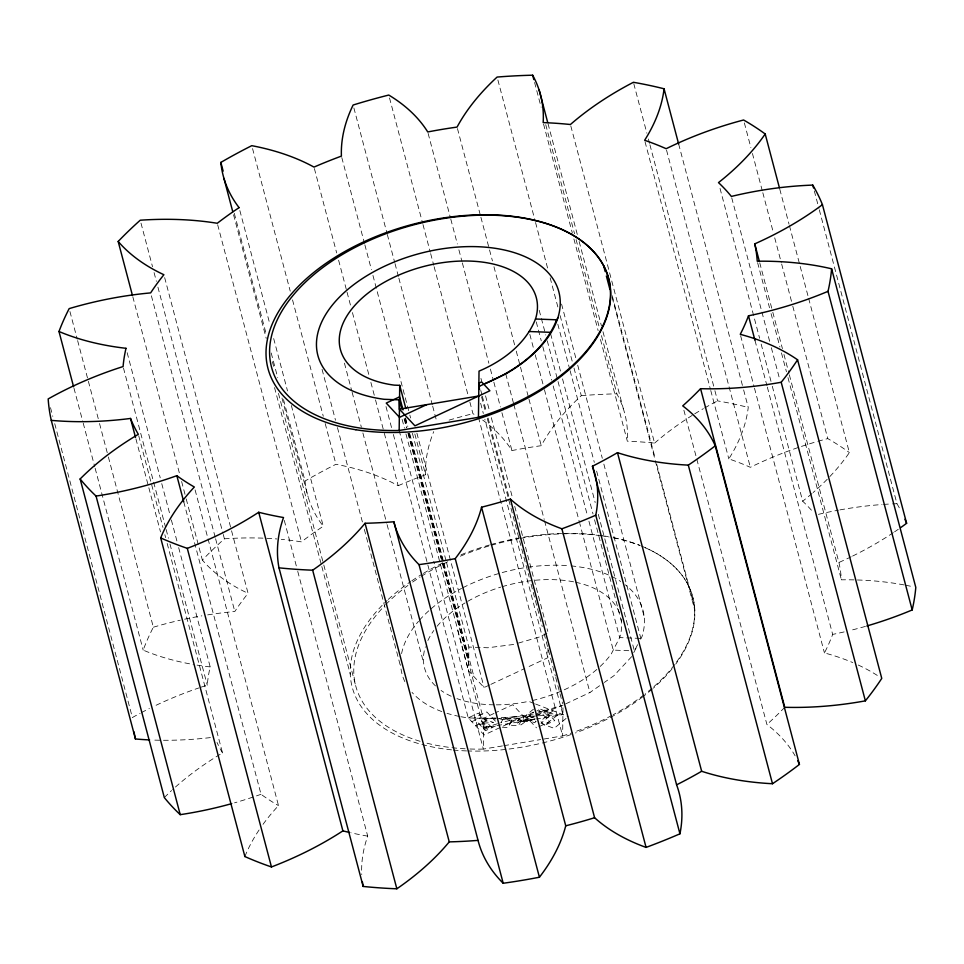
<?xml version="1.0" encoding="UTF-8"?>
<svg xmlns="http://www.w3.org/2000/svg" width="964" height="964" viewBox="0 0 964 964"><rect width="100%" height="100%" fill="white"/><g stroke="black" fill="none" stroke-linecap="round" stroke-linejoin="round"><path stroke-width="0.72" stroke-dasharray="4.82 3.62" d="M489.519 685.006L484.085 687.537L468.576 670.872L468.866 647.049L446.585 562.723M547.974 648.23L547.865 657.701L526.151 667.859M562.976 707.829L562.639 735.918L542.081 739.34M500.629 719.24L523.247 721.18L523.657 716.505L512.679 704.72L495.327 712.83M525.729 718.939L530.164 720.421L529.971 721.771L523.368 719.855L518.656 719.445L517.873 720.723M637.614 644.663L634.396 650.917L597.885 512.703M633.758 652.604L637.204 645.916M640.638 639.216L642.024 636.541A124.621 72.553 -14.8 0 0 625.359 584.835M502.907 719.433L500.798 722.843L510.824 720.12M511.595 720.18L508.594 725.012L518.234 725.844L521.235 721.012M600.15 666.473A101.316 58.985 -14.8 0 0 611.284 653.929L619.683 637.602L640.831 638.409L642.024 636.541M631.685 656.617L613.923 675.716L604.32 682.44M535.08 718.65L528.959 721.518L523.247 721.18L533.61 712.131L526.621 715.396M533.466 709.167L524.344 716.77L512.354 720.241L507.775 727.615L501.135 727.049L523.657 716.505M552.987 710.769L540.551 721.144L544.479 725.374L557.011 715.565L538.334 708.335M546.227 724.554L554.734 720.578L550.107 715.613L540.985 723.217L543.322 724.121M566.049 718.457L554.192 728.338L543.672 724.494M521.476 720.313L517.511 723.205L520.97 724.904L524.922 722.012L514.619 716.939L496.978 717.867M565.699 703.865L589.92 692.526L603.127 683.283M535.851 714.24L540.575 711.914L563.012 705.13M526.501 717.18L533.719 713.806M546.865 633.444L539.045 637.096L516.475 643.639M490.869 684.368L524.79 668.498M460.9 716.722A124.621 72.553 -14.8 0 0 468.251 717.891L478.361 713.155L494.279 730.254M471.806 721.711L481.916 716.975M494.002 713.456L480.397 719.831L487.23 727.169L483.663 728.832M475.565 725.735L485.675 721.012M479.891 724.783L487.29 721.325L484.229 718.035M484.844 727.567L497.761 723.675L486.832 711.938L473.661 718.096L485.41 730.724L498.581 724.567M484.374 729.603L490.845 726.567M499.991 727.579L484.169 734.99L468.251 717.891L393.3 434.21M541.346 711.697L544.913 710.022L545.528 711.119M538.9 726.723L549.661 721.687L538.599 709.793M523.247 721.18L534.791 715.963L535.623 718.397L528.658 716.264L524.344 716.77L526.983 717.794L529.272 720.12L527.368 720.192M536.659 715.119L549.384 709.371M535.683 715.927L561.337 705.913L562.892 714.601L536.466 718.987M506.594 719.746L514.619 716.939L524.717 716.457M533.188 714.059L499.677 718.867M534.996 719.24L483.603 727.772L482.771 726.88L486.591 725.097L487.423 725.988L483.603 727.772L483.35 749.088A174.267 101.449 -14.8 0 1 466.66 748.871M502.437 745.919L483.35 749.088L433.764 561.422M503.907 745.678L540.611 739.581M513.655 644.458L487.844 647.772L468.866 647.049M524.512 720.048L526.199 719.855L534.671 722.663L536.129 721.337L527.609 718.361M483.458 723.121L493.46 722.542L483.301 718.469L441.404 559.891M495.508 717.951L484.675 718.517L495.58 718.421M528.658 716.264L534.791 715.963M538.43 715.782L562.892 714.601L484.856 419.256M496.93 718.409L517.343 718.276M628.757 650.7L613.249 650.11L579.798 523.536M468.251 717.891L495.809 718.939M525.115 719.493L526.199 719.855M534.213 703.491L528.682 701.346A101.316 58.985 -14.8 0 1 495.484 704.841M535.586 704.021L568.206 716.662M537.008 710.54L550.107 715.613M525.163 716.083L526.983 717.794M530.055 721L536.514 727.844M546.552 711.516L549.215 715.264M457.743 630.456L483.603 727.772L483.301 718.469M814.315 190.92L818.93 208.369M819.304 209.827L896.954 503.702A400.904 233.372 -14.8 0 1 900.533 510.113M779.804 189.269L789.034 224.19M789.42 225.636L808.254 296.924M808.639 298.382L849.38 452.598A249.652 145.335 -14.8 0 1 828.317 478.156M744.353 122.898L750.896 147.637M752.426 153.457L762.428 191.282M762.813 192.728L773.188 232.011M774.719 237.831L781.262 262.57M781.647 264.016L792.408 304.757M792.794 306.215L827.763 438.596A400.904 233.372 -14.8 0 1 849.38 452.598M759.74 262.786L772.417 310.794M772.803 312.252L782.419 348.619M783.949 354.439L788.95 373.345M789.335 374.803L838.921 562.482A324.507 188.896 -14.8 0 1 841.403 579.822A249.652 145.335 -14.8 0 1 855.96 579.93M757.608 262.678L769.525 307.769M771.067 313.589L779.912 347.052M781.442 352.872L786.443 371.791M787.974 377.611L841.403 579.822M731.748 197.885L769.802 341.907M771.345 347.727L779.804 379.744M720.036 188.426L759.62 338.268M761.162 344.088L771.923 384.817M772.309 386.275L802.675 501.208A324.507 188.896 -14.8 0 1 813.17 512.173M755.017 340.533L766.934 385.636M767.32 387.094L832.667 634.408A324.507 188.896 -14.8 0 1 824.437 652.929A249.652 145.335 -14.8 0 1 852.766 662.581M740.641 335.785L754.089 386.697M754.475 388.155L824.437 652.929M678.668 144.082L743.244 388.48M743.63 389.938L748.245 407.398A249.652 145.335 -14.8 0 1 728.82 458.876A324.507 188.896 -14.8 0 1 750.341 467.311A249.652 145.335 -14.8 0 1 816.448 441.741M666.546 150.167L750.341 467.323M633.794 83.735L646.868 133.201M648.398 139.021L649.555 143.383M649.941 144.841L714.517 389.251M714.902 390.709L717.59 400.891A400.879 233.36 -14.8 0 1 748.233 407.398M645.024 141.72L710.372 389.046M710.757 390.504L728.82 458.876M683.886 410.242L766.91 724.494A249.652 145.335 -14.8 0 1 795.107 755.824M570.808 125.959L654.592 443.115A324.507 188.896 -14.8 0 0 627.335 441.199L600.042 337.906M612.212 295.683L655.267 458.623M656.797 464.443L694.466 607.019M612.164 297.478L694.815 610.272M548.022 123.681L577.617 235.698M579.147 241.518L601.44 325.892M602.982 331.712L623.359 408.82M534.586 82.482L541.129 107.209M545.732 124.669L574.568 233.782M576.098 239.602L599.548 328.338M601.476 335.617L616.852 393.806A249.652 145.335 -14.8 0 1 627.335 441.199M543.539 124.043L572.375 233.155M573.905 238.976L598.126 330.628M561.566 304.07L576.171 359.355M577.713 365.175L602.307 458.286M603.85 464.094L644.205 616.852M497.882 79.976L535.165 221.093M535.55 222.539L547.853 269.101M550.155 277.825L557.843 306.926M560.156 315.65L572.447 362.211M573.99 368.019L581.292 395.662A249.652 145.335 -14.8 0 0 541.25 445.693A324.507 188.896 -14.8 0 0 511.92 450.562A249.652 145.335 -14.8 0 0 481.675 419.364M557.807 324.169L569.724 369.272M570.11 370.73L594.318 462.383M596.632 471.107L640.831 638.409M550.601 333.761L560.976 373.044M562.518 378.864L595.186 502.521M539.201 310.263L545.732 335.002M547.275 340.822L557.65 380.093M558.036 381.551L593.017 513.945M594.547 519.765L621.455 621.599M536.261 321.904L541.262 340.822M542.804 346.642L551.637 380.105M553.179 385.925L587.389 515.403M588.932 521.223L619.683 637.602A101.316 58.985 -14.8 0 0 621.057 618.828M529.839 334.412L533.682 348.956M535.213 354.776L544.058 388.239M544.443 389.697L579.412 522.09M457.454 128.549L480.518 215.828M480.903 217.286L492.435 260.931M493.966 266.751L514.728 345.317M516.258 351.137L520.102 365.681M520.488 367.139L528.561 397.686M528.947 399.144L541.25 445.693M505.751 373.924L513.438 403.024M513.824 404.47L544.19 519.403M544.564 520.861L589.92 692.526M428.137 133.418L450.429 217.792M450.815 219.25L457.346 243.976M458.888 249.797L461.961 261.437M462.346 262.895L488.869 363.271M490.399 369.092L493.472 380.732M493.857 382.19L500.4 406.916M501.931 412.737L511.932 450.562M480.94 378.394L481.711 381.298M485.543 395.843L489.387 410.387M491.315 417.653L512.438 497.617M514.74 506.341L547.781 631.384M480.795 390.432L481.94 394.794M482.325 396.252L486.555 412.243M488.085 418.063L509.221 498.027M481.518 396.698L485.748 412.713M487.278 418.509L529.188 577.099M531.08 584.256L542.25 626.564M544.13 633.685L555.324 676.029M555.71 677.487L562.627 703.672M480.638 403.265L483.326 413.448M478.457 417.316L562.639 735.918A174.267 101.449 -14.8 0 0 572.544 732.64M389.528 97.966L422.594 223.082M422.979 224.54L430.281 252.182M430.655 253.64L433.74 265.269M434.125 266.727L467.95 394.746M469.866 402.024L472.938 413.664A249.652 145.335 -14.8 0 1 476.77 416.05M353.884 107.944L386.938 233.059M387.323 234.505L394.625 262.148M395.011 263.606L398.469 276.704M398.855 278.15L432.294 404.723M432.679 406.181L436.909 422.184M416.87 433.101L484.085 687.537M341.798 157.566L364.476 243.398M364.862 244.844L371.393 269.583M372.935 275.403L409.447 413.604M409.833 415.062L410.604 417.966M414.833 433.981L425.594 474.71A249.652 145.335 -14.8 0 1 433.74 431.595M412.399 433.33L446.199 561.265M405.531 417.81L407.832 426.534M409.76 433.8L443.561 561.747M443.946 563.193L473.914 676.608M405.338 418.653L407.266 425.931M409.182 433.198L468.721 658.557M404.531 418.774L406.844 427.498M408.375 433.318L468.685 661.581M404.121 418.774L406.422 427.498M407.965 433.318L441.018 558.433M402.108 419.352L404.422 428.064M405.952 433.921L468.576 670.872M399.168 430.486L433.378 559.964M385.998 406.567L391.758 428.39M314.385 168.555L336.677 252.942M338.605 260.208L346.666 290.767M347.052 292.213L350.896 306.769M352.438 312.589L369.345 376.599M370.887 382.419L375.117 398.421M375.502 399.879L383.961 431.884M384.335 433.33L398.18 485.711A249.652 145.335 -14.8 0 0 335.966 464.274A400.879 233.36 -14.8 0 0 305.022 481.024M344.437 363.151L351.74 390.794M352.125 392.252L361.343 427.16M362.886 432.981L386.709 523.187M387.094 524.633L423.618 662.846M322.06 369.345L335.52 420.268M337.436 427.546L362.813 523.56M364.344 529.381L400.867 667.582M252.556 148.589L290.224 291.152M292.526 299.888L323.277 416.267M325.205 423.545L335.966 464.274M239.855 210.55L269.836 324.024M273.68 338.569L287.513 390.95M291.357 405.495L323.265 526.248A324.507 188.896 -14.8 0 0 301.443 541.876A249.652 145.335 -14.8 0 0 281.259 539.322M234.3 213.333L266.209 334.086M271.197 352.993L277.74 377.731M283.5 399.554L305.034 481.024A249.652 145.335 -14.8 0 0 323.265 526.248M233.553 214.743L266.233 338.412M272.378 361.681L274.306 368.959M281.994 398.06L308.131 496.978M278.451 393.372L323.422 563.591M323.808 565.037L356.09 687.248M274.535 387.576L321.434 565.061M321.819 566.519L350.257 674.173M217.659 224.733L301.455 541.889M284.296 520.439L297.358 569.905M297.743 571.363L367.706 836.137A249.652 145.335 -14.8 0 0 361.753 874.625M164.663 277.632L231.167 529.32M231.553 530.778L248.073 593.33A324.507 188.896 -14.8 0 0 234.806 611.501A249.652 145.335 -14.8 0 0 207.609 614.899M140.997 223.13L152.529 266.775M154.071 272.595L156.373 281.319M157.915 287.139L222.877 533.008M223.262 534.454L224.407 538.816A400.879 233.36 -14.8 0 0 202.368 560.072A249.652 145.335 -14.8 0 0 248.073 593.33M151.396 295.803L215.213 537.309M215.599 538.756L234.806 611.501M195.102 489.917L278.512 805.615A249.652 145.335 -14.8 0 0 262.786 824.666M132.803 296.743L179.69 474.228M181.618 481.506L185.847 497.508M186.221 498.966L202.368 560.072M183.763 501.87L261.027 794.288A324.507 188.896 -14.8 0 0 278.512 805.615M127.152 352.679L160.217 477.795M161.747 483.615L169.821 514.161M171.363 519.982L177.123 541.804M178.665 547.624L210.188 666.919A324.507 188.896 -14.8 0 0 207.248 685.163A249.652 145.335 -14.8 0 0 200.307 687.44M123.464 368.007L165.748 528.043M166.133 529.501L168.435 538.225M169.977 544.045L207.26 685.163M138.72 435.764L162.94 527.416M164.856 534.695L165.627 537.611M167.17 543.419L222.515 752.92A249.652 145.335 -14.8 0 0 172.64 789.576M135.9 438.825L160.506 531.935M69.938 311.529L77.24 339.171M77.626 340.617L88.001 379.9M88.387 381.358L99.159 422.087M99.533 423.545L107.992 455.55M108.378 457.008L153.348 627.215A400.879 233.36 -14.8 0 0 143.178 650.11A249.652 145.335 -14.8 0 0 191.679 664.196M73.987 388.239L82.832 421.702M83.217 423.148L94.749 466.793M95.135 468.251L143.178 650.11M50.502 407.664L52.815 416.388M54.731 423.666L132.381 717.541A249.652 145.335 -14.8 0 1 140.105 713.3M459.454 716.445A124.621 72.553 -14.8 0 1 446.983 713.312M441.849 711.589A124.621 72.553 -14.8 0 1 412.038 692.393M404.844 681.644A124.621 72.553 -14.8 0 1 400.663 664.871M401.578 653.604A124.621 72.553 -14.8 0 1 418.509 621.298M419.448 620.214A124.621 72.553 -14.8 0 1 428.86 610.742M431.149 608.73A124.621 72.553 -14.8 0 1 461.575 588.402M462.901 587.715A124.621 72.553 -14.8 0 1 526.549 567.41M527.995 567.193A124.621 72.553 -14.8 0 1 569.591 565.772M571.062 565.904A124.621 72.553 -14.8 0 1 610.393 575.821M611.779 576.46A124.621 72.553 -14.8 0 1 620.72 581.509M596.837 669.45A101.316 58.985 -14.8 0 1 531.538 700.732M494.014 704.829A101.316 58.985 -14.8 0 1 456.936 698.611M451.188 696.249A101.316 58.985 -14.8 0 1 441.054 690.453M435.499 685.91A101.316 58.985 -14.8 0 1 425.389 646.832M427.859 640.542A101.316 58.985 -14.8 0 1 433.788 630.516M437.078 626.275A101.316 58.985 -14.8 0 1 465.094 602.886M467.745 601.319A101.316 58.985 -14.8 0 1 500.69 587.136M502.099 586.702A101.316 58.985 -14.8 0 1 574.219 581.955M575.689 582.256A101.316 58.985 -14.8 0 1 619.575 613.393M641.385 546.022A176.171 102.546 -14.8 0 1 675.728 664.088M672.089 668.787A176.171 102.546 -14.8 0 1 653.339 688.151M652.158 689.188A176.171 102.546 -14.8 0 1 643.964 695.888M642.819 696.767A176.171 102.546 -14.8 0 1 575.46 732.965M571.182 734.496A176.171 102.546 -14.8 0 1 468.106 750.98M466.576 750.92A176.171 102.546 -14.8 0 1 453.008 750.016M451.526 749.859A176.171 102.546 -14.8 0 1 387.142 600.476M388.263 599.415A176.171 102.546 -14.8 0 1 410.592 581.617M411.833 580.774A176.171 102.546 -14.8 0 1 422.063 574.195M423.377 573.399A176.171 102.546 -14.8 0 1 443.199 562.687M461.117 554.746A176.171 102.546 -14.8 0 1 489.399 544.997M490.845 544.576A176.171 102.546 -14.8 0 1 561.614 533.441M564.615 533.381A176.171 102.546 -14.8 0 1 602.223 535.671M605.031 536.105A176.171 102.546 -14.8 0 1 608.043 536.611M613.984 537.755A176.171 102.546 -14.8 0 1 640.132 545.516A174.267 101.449 -14.8 0 0 610.537 537.261M645.302 547.757A174.267 101.449 -14.8 0 1 675.463 663.473M674.583 664.642A174.267 101.449 -14.8 0 1 653.11 687.32M652.026 688.26A174.267 101.449 -14.8 0 1 645.217 693.839M644.048 694.755A174.267 101.449 -14.8 0 1 613.2 714.71M611.899 715.409A174.267 101.449 -14.8 0 1 573.954 732.146M465.166 748.799A174.267 101.449 -14.8 0 1 425.678 742.87M420.123 741.316A174.267 101.449 -14.8 0 1 384.744 605.609M385.745 604.573A174.267 101.449 -14.8 0 1 407.917 585.461M412.64 582.063A174.267 101.449 -14.8 0 1 420.039 577.123M421.304 576.315A174.267 101.449 -14.8 0 1 448.236 561.554M460.322 556.192A174.267 101.449 -14.8 0 1 489.772 545.732M491.218 545.311A174.267 101.449 -14.8 0 1 518.861 538.683M520.331 538.406A174.267 101.449 -14.8 0 1 598.849 535.454M600.331 535.647A174.267 101.449 -14.8 0 1 609.103 537.008M784.756 707.287A324.507 188.896 -14.8 0 1 766.91 724.494M367.694 836.137A324.507 188.896 -14.8 0 1 350.992 832.812M222.503 752.92A324.507 188.896 -14.8 0 1 217.008 742.449M398.168 485.711A324.507 188.896 -14.8 0 1 425.594 474.71M865.443 626.383A249.652 145.335 -14.8 0 1 849.838 630.54M844.127 631.914A249.652 145.335 -14.8 0 1 832.667 634.408M858.249 665.027A249.652 145.335 -14.8 0 1 879.493 676.861M898.279 529.296A249.652 145.335 -14.8 0 1 894.592 531.827M893.351 532.658A249.652 145.335 -14.8 0 1 852.55 556.095M851.2 556.758A249.652 145.335 -14.8 0 1 838.921 562.482M857.406 579.979A249.652 145.335 -14.8 0 1 904.244 584.955M905.714 585.244A249.652 145.335 -14.8 0 1 912.956 586.751M827.257 479.241A249.652 145.335 -14.8 0 1 813.098 492.568M811.977 493.544A249.652 145.335 -14.8 0 1 802.675 501.208M818.4 514.354A249.652 145.335 -14.8 0 1 838.475 510.161M839.909 509.896A249.652 145.335 -14.8 0 1 882.06 504.521M883.554 504.413A249.652 145.335 -14.8 0 1 891.025 503.955M892.507 503.883A249.652 145.335 -14.8 0 1 896.954 503.702M817.858 441.331A249.652 145.335 -14.8 0 1 827.763 438.596M449.103 420.111A400.879 233.36 -14.8 0 1 472.938 413.664M581.28 395.674A400.879 233.36 -14.8 0 1 616.84 393.818M654.592 443.115A249.652 145.335 -14.8 0 1 692.128 415.436M694.707 413.833A249.652 145.335 -14.8 0 1 703.407 408.652M704.672 407.929A249.652 145.335 -14.8 0 1 717.59 400.891M224.407 538.816A249.652 145.335 -14.8 0 1 265.486 538.249M266.92 538.322A249.652 145.335 -14.8 0 1 276.825 538.948M153.348 627.215A249.652 145.335 -14.8 0 1 180.34 620.165M184.63 619.213A249.652 145.335 -14.8 0 1 201.862 615.851M141.419 712.613A249.652 145.335 -14.8 0 1 149.36 708.54M156.084 705.274A249.652 145.335 -14.8 0 1 198.921 687.91M210.188 666.919A249.652 145.335 -14.8 0 1 193.065 664.449M164.326 797.577A249.652 145.335 -14.8 0 1 171.568 790.564M210.405 737.593A249.652 145.335 -14.8 0 1 162.555 740.268M159.65 740.231A249.652 145.335 -14.8 0 1 152.445 740.039M244.88 856.526A249.652 145.335 -14.8 0 1 259.388 829.522M261.027 794.288A249.652 145.335 -14.8 0 1 234.553 802.831"/><path stroke-width="1.45" d="M399.168 430.486A174.267 101.449 -14.8 0 1 300.25 287.332A174.267 101.449 -14.8 0 1 581.28 240.651A174.267 101.449 -14.8 0 1 478.457 417.316L399.168 430.486L399.723 385.347L394.228 385.13A101.316 58.985 -14.8 0 1 346.1 317.313A101.316 58.985 -14.8 0 1 466.407 261.003A101.316 58.985 -14.8 0 1 535.502 319L556.65 319.807L557.843 317.939M478.457 417.316L479.024 371.128C502.991 360.97 525.705 343.859 535.502 319M556.65 319.807C544.226 351.378 514.041 371.598 483.771 384.214M426.691 404.639L399.518 417.352L386.239 403.085L399.578 396.855L403.036 409.929M399.12 399.855L399.421 409.17L478.71 395.999M529.067 331.508L550.215 332.315M399.421 409.17L414.942 425.835L489.881 390.769L481.614 381.889L478.867 383.166L479.638 386.082M223.154 171.146L220.852 162.41A400.891 233.372 -14.8 0 1 251.773 145.672A249.652 145.335 -14.8 0 1 313.999 167.097A324.507 188.896 -14.8 0 1 341.413 156.108A249.652 145.335 -14.8 0 1 353.113 105.028A400.891 233.372 -14.8 0 1 388.757 95.05A249.652 145.335 -14.8 0 1 427.751 131.96A324.507 188.896 -14.8 0 1 457.057 127.091A249.652 145.335 -14.8 0 1 497.111 77.06A400.891 233.372 -14.8 0 1 532.658 75.204A249.652 145.335 -14.8 0 1 543.154 122.597A324.507 188.896 -14.8 0 1 570.411 124.513A249.652 145.335 -14.8 0 1 633.408 82.289A400.891 233.372 -14.8 0 1 664.063 88.784A249.652 145.335 -14.8 0 1 644.639 140.274A324.507 188.896 -14.8 0 1 666.16 148.709A249.652 145.335 -14.8 0 1 743.593 119.994A400.904 233.372 -14.8 0 1 765.199 133.984A249.652 145.335 -14.8 0 1 718.493 182.606A324.507 188.896 -14.8 0 1 731.363 196.427A249.652 145.335 -14.8 0 1 812.773 185.1A400.904 233.372 -14.8 0 1 822.437 204.693L906.606 523.295A249.652 145.335 -14.8 0 1 900.689 527.597M812.773 185.1L813.544 188.004M822.425 204.681A249.652 145.335 -14.8 0 1 754.74 243.868A324.507 188.896 -14.8 0 1 757.234 261.22A249.652 145.335 -14.8 0 1 831.619 268.799L915.8 587.401A400.891 233.372 -14.8 0 1 912.185 609.947A249.652 145.335 -14.8 0 1 866.853 625.973M831.619 268.799A400.891 233.372 -14.8 0 1 828.016 291.345L912.185 609.947M765.199 133.984L779.418 187.811M797.577 359.801L881.759 678.403A400.891 233.372 -14.8 0 1 865.371 700.852A249.652 145.335 -14.8 0 1 784.756 707.287L700.575 388.685A249.652 145.335 -14.8 0 0 781.202 382.25A400.891 233.372 -14.8 0 0 797.577 359.801A249.652 145.335 -14.8 0 0 740.256 334.327A324.507 188.896 -14.8 0 0 748.486 315.806A249.652 145.335 -14.8 0 0 828.016 291.345M754.74 243.868L759.355 261.328M781.202 382.25L865.371 700.852M748.486 315.806L755.017 340.533M664.063 88.796L678.668 144.082M700.575 388.685A324.507 188.896 -14.8 0 1 682.729 405.88A249.652 145.335 -14.8 0 1 715.252 445.802L799.433 764.416A400.891 233.372 -14.8 0 1 772.489 783.732A249.652 145.335 -14.8 0 1 701.659 771.272A324.494 188.896 -14.8 0 1 676.608 784.829A249.652 145.335 -14.8 0 1 679.945 833.812A400.891 233.372 -14.8 0 1 646.061 847.404A249.652 145.335 -14.8 0 1 594.595 817.725L510.414 499.123A324.507 188.896 -14.8 0 1 481.554 507.197A249.652 145.335 -14.8 0 1 455.237 558.614L539.418 877.228A400.891 233.372 -14.8 0 1 503.184 883.253A249.652 145.335 -14.8 0 1 478.036 840.367L393.854 521.765A324.507 188.896 -14.8 0 1 365.067 523.271A249.652 145.335 -14.8 0 1 312.661 570.194L396.843 888.796A400.891 233.372 -14.8 0 1 363.151 886.434L278.982 567.82A249.652 145.335 -14.8 0 1 283.524 517.535A324.507 188.896 -14.8 0 1 258.701 512.27A249.652 145.335 -14.8 0 1 187.293 548.347A400.891 233.372 -14.8 0 1 160.687 537.924A249.652 145.335 -14.8 0 1 194.342 487.013A324.507 188.896 -14.8 0 1 176.834 475.686A249.652 145.335 -14.8 0 1 96.051 496.062A400.891 233.372 -14.8 0 1 80.133 478.975A249.652 145.335 -14.8 0 1 138.334 434.318A324.507 188.896 -14.8 0 1 130.514 418.46M679.945 833.812L595.764 515.198A249.652 145.335 -14.8 0 0 592.438 466.227A324.507 188.896 -14.8 0 0 617.478 452.67A249.652 145.335 -14.8 0 0 688.308 465.13L772.489 783.732M603.669 265.811L605.211 271.631M606.368 275.993L609.826 289.092M539.177 90.218L547.636 122.223M532.67 75.204L533.815 79.566M617.478 452.67L701.659 771.272M592.438 466.227L676.608 784.829M510.414 499.123A249.652 145.335 -14.8 0 0 561.892 528.79L646.073 847.392M479.602 389.432L478.831 386.516L505.751 373.924A124.621 72.553 -14.8 0 0 526.693 257.436A124.621 72.553 -14.8 0 0 340.28 296.297A124.621 72.553 -14.8 0 0 384.07 399.289L399.542 399.879L401.843 408.603M481.554 507.197L565.735 825.799A249.652 145.335 -14.8 0 1 539.418 877.228M399.723 385.347L405.868 408.603M393.854 521.765A249.652 145.335 -14.8 0 0 419.015 564.639L503.196 883.241M365.067 523.259L449.248 841.873A249.652 145.335 -14.8 0 1 396.843 888.796M223.949 178.376L232.794 211.839M258.714 512.27L342.895 830.872A249.652 145.335 -14.8 0 1 271.462 866.961A400.891 233.372 -14.8 0 1 244.868 856.538M239.084 207.634A324.507 188.896 -14.8 0 0 217.262 223.274A249.652 145.335 -14.8 0 0 140.238 220.214A400.891 233.372 -14.8 0 0 118.174 241.458L132.417 295.297M176.846 475.686L183.763 501.87M187.293 548.347L271.462 866.961M135.514 437.367L130.526 418.448A249.652 145.335 -14.8 0 1 51.273 420.364A400.891 233.372 -14.8 0 1 48.176 398.939A249.652 145.335 -14.8 0 1 123.079 366.561A324.507 188.896 -14.8 0 1 125.995 348.317M160.699 537.924L244.88 856.526M118.186 241.458A249.652 145.335 -14.8 0 0 163.892 274.728A324.507 188.896 -14.8 0 0 150.625 292.899A249.652 145.335 -14.8 0 0 69.167 308.613A400.891 233.372 -14.8 0 0 58.985 331.496L73.601 386.781M96.051 496.062L180.232 814.664A249.652 145.335 -14.8 0 0 231.734 803.627M80.145 478.975L164.326 797.577A400.891 233.372 -14.8 0 0 180.208 814.664M51.273 420.364L135.454 738.966A249.652 145.335 -14.8 0 0 149.577 739.918M594.595 817.725A324.494 188.896 -14.8 0 1 565.735 825.799M478.036 840.367A324.494 188.896 -14.8 0 1 449.26 841.873M349.643 832.498A324.494 188.896 -14.8 0 1 342.895 830.872M715.252 445.814A400.891 233.372 -14.8 0 1 688.308 465.13M595.752 515.21A400.891 233.372 -14.8 0 1 561.879 528.802M455.225 558.626A400.891 233.372 -14.8 0 1 419.003 564.639M312.649 570.194A400.891 233.372 -14.8 0 1 278.97 567.832M363.163 886.434A249.652 145.335 -14.8 0 1 362.44 882.048M135.43 738.978A400.891 233.372 -14.8 0 1 134.044 731.917M797.71 760.692A249.652 145.335 -14.8 0 1 799.433 764.416M904.931 519.283A400.904 233.372 -14.8 0 1 906.606 523.295M239.084 207.634A249.652 145.335 -14.8 0 1 220.852 162.41M126.007 348.305A249.652 145.335 -14.8 0 1 58.997 331.496M355.861 429.739A176.171 102.546 -14.8 0 0 610.634 291.67A176.171 102.546 -14.8 0 0 348.582 249.447A176.171 102.546 -14.8 0 0 355.861 429.739"/></g></svg>
